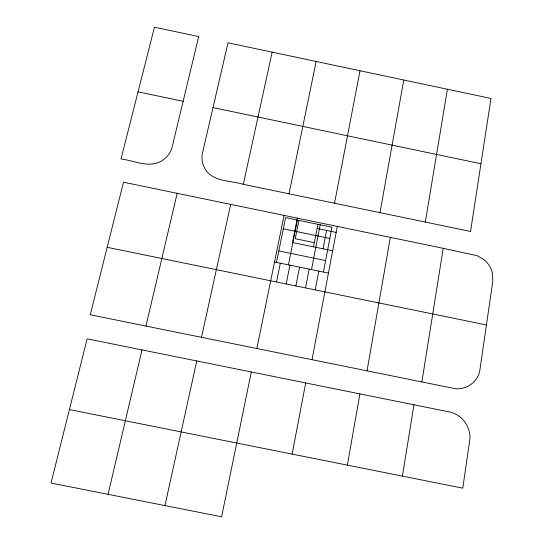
<?xml version="1.0" encoding="UTF-8"?>
<svg xmlns="http://www.w3.org/2000/svg" width="544" height="544" viewBox="0 0 544 544"><rect width="100%" height="100%" fill="white"/><g stroke="black" fill="none" stroke-linecap="round" stroke-linejoin="round"><path stroke-width="0.82" d="M421.872 381.963L443.217 248.309L123.508 182.22L90.25 314.779L453.125 388.273C465.358 391.095 478.448 382.085 479.951 369.573L492.782 281.302L492.504 273.435A23.793 22.358 39.6 0 0 487.166 262.698L484.248 259.842L477.251 255.7L443.217 248.309M402.41 476.109L413.95 404.797L87.122 338.83L51.034 483.045L221.619 516.8L251.301 371.967M425.313 222.054L243.297 184.328C231.227 180.554 215.73 182.016 206.795 171.428C202.762 166.396 201.015 159.644 202.409 153.313L228.018 42.813L490.974 98.464L470.546 231.465L425.313 222.054L447.413 89.23M367.037 370.824L390.334 237.402M347.378 465.127L359.897 393.897M380.004 212.656L403.777 80.016M312.032 359.693L337.294 226.426M315.207 289.891L318.818 271.102M323.095 248.812L326.618 230.432M323.442 271.959L331.976 227.222L285.586 217.641L276.481 262.324M413.95 404.797L449.575 411.971C462.434 414.521 471.634 427.87 469.662 440.783L462.767 488.165L292.135 454.104L305.687 382.928M334.54 203.238L359.999 70.74M305.544 287.912L309.196 269.13M313.534 246.84L317.92 224.318M311.522 269.511L320.198 224.788M295.868 285.933L299.574 267.158M297.371 218.164L292.488 242.508L332.67 250.777M288.422 264.772L297.384 220.075M286.192 283.954L289.945 265.18M298.908 220.388L295.242 238.707L314.35 242.644M276.508 281.969L280.316 263.201M256.85 348.527L284.056 215.41M289 193.793L316.152 61.445M201.504 337.287L230.697 204.401M164.954 505.573L196.758 360.93M243.297 184.328L272.156 52.163M145.942 326.046L177.181 193.324M108.059 494.346L142.004 349.894M183.138 101.293L172.115 147.118C170.51 153.503 165.893 158.882 160.024 161.786C147.458 167.892 133.702 160.46 121.013 158.97L154.455 27.2L198.696 36.577L183.138 101.293L138.047 91.854M292.135 454.104L69.394 409.584M486.438 324.958L107.154 247.302M317.111 228.473L336.124 232.397M283.308 228.813L329.841 238.408M278.8 250.947L325.618 260.569M274.53 262.018L328.433 273.081M480.95 163.751L213.017 107.59"/></g></svg>
